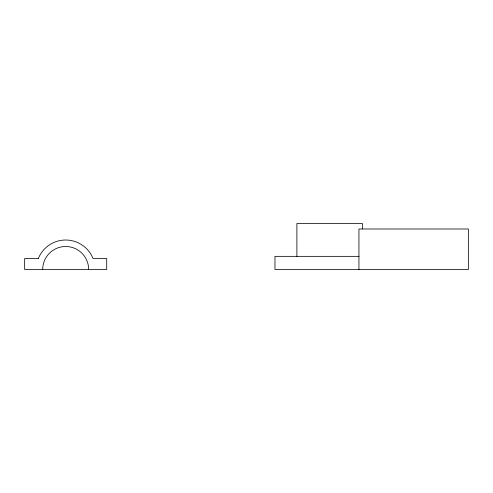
<?xml version="1.0" encoding="UTF-8"?>
<svg xmlns="http://www.w3.org/2000/svg" width="493" height="493" viewBox="0 0 493 493"><rect width="100%" height="100%" fill="white"/><g stroke="black" fill="none" stroke-linecap="round" stroke-linejoin="round"><path stroke-width="0.74" d="M358.99 256.348L274.965 256.348L274.965 269.474L468.35 269.474L468.35 228.992L358.941 228.992L358.941 269.474M362.423 228.869L362.423 223.526L296.891 223.526L296.891 256.348M42.7 269.474A22.974 22.974 0 0 1 65.68 246.5A22.974 22.974 0 0 1 88.654 269.474M38.325 258.535L24.65 258.535L24.65 269.474L106.71 269.474L106.71 258.535L93.029 258.535A29.457 29.457 0 0 0 38.325 258.535"/></g></svg>
